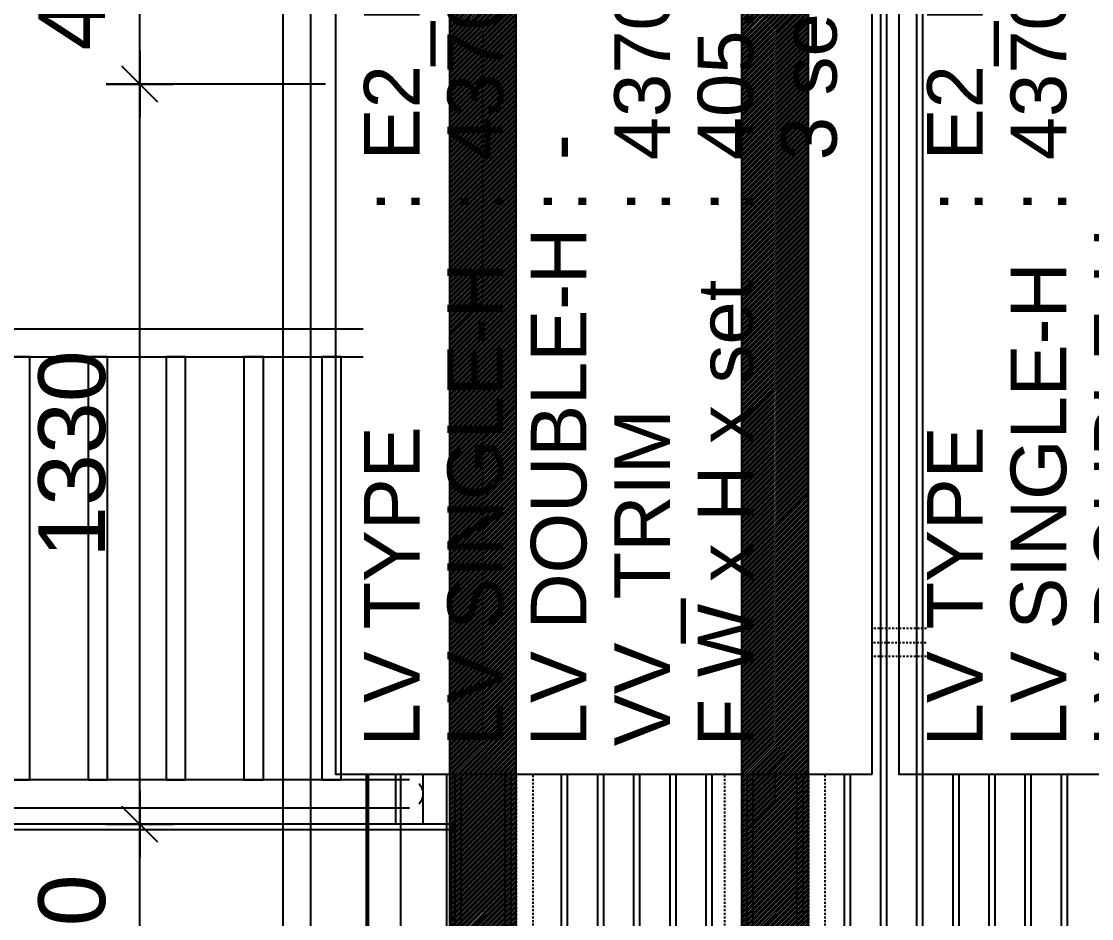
# Model space of a CAD drawing. Header units: millimetres. Extents: x 663313 to 1226001, y 1431724 to 1620898.
# Drawn here: x 852676 to 854600, y 1514246 to 1515857 of the extents above; entities that cross this region are included whole.
import ezdxf

# ---------------------------------------------------------------- set-up
doc = ezdxf.new("R2010")
doc.units = ezdxf.units.MM
doc.set_wipeout_variables(frame=1)
for name, pattern in [('Grid Line', [22.225, 12.7, -3.175, 3.175, -3.175]), ('HIDDEN', [0.375, 0.25, -0.125]), ('TA_HL_001.00000', [6.5, 3.55, -2.95]), ('XKITLINE00', [0]), ('XKITLINE02', [4, 2, -2])]:
    doc.linetypes.add(name, pattern=pattern)
for name, color, linetype, plot in [('000 - 0_HIDE_OBJ_FRAMING_DEF_SUB', 7, 'Continuous', False), ('000_AREA_ASPG_AREA_HATCH_', 7, 'Continuous', False), ('000_AREA_ASPG_AREA_MAIN_COLOR_1', 7, 'Continuous', False)]:
    doc.layers.add(name, color=color, linetype=linetype, plot=plot)
for name, color, linetype in [('000 - CONCRETE_EX_BUILDING_MAIN_COLOR_1', 7, 'Continuous'), ('000 - ESTIMATE_ASPG_MAIN_COLOR_6', 7, 'Continuous'), ('000 - ESTIMATE_ASPG_TEXT_COLOR_1', 7, 'Continuous'), ('000 - ESTIMATE_ASPG_WIPEOUT_', 7, 'Continuous'), ('010 - ASPG_EXTR_MAIN_COLOR_2', 7, 'Continuous'), ('010 - ASPG_EXTR_WIPEOUT_', 7, 'Continuous'), ('010 - ASPG_FRAMING_MAIN_COLOR_1', 7, 'Continuous'), ('010 - ASPG_FRAMING_SUB_COLOR_2', 7, 'Continuous')]:
    doc.layers.add(name, color=color, linetype=linetype)
for name, color, linetype, lineweight in [('A-FLOR-E', 7, 'Continuous', 9), ('A-GENM', 7, 'Continuous', 9), ('Bolt', 7, 'Continuous', 0), ('Part', 7, 'Continuous', 0)]:
    doc.layers.add(name, color=color, linetype=linetype, lineweight=lineweight)
doc.styles.add('_Arial', font='arial.ttf')
doc.styles.add('Arial', font='arial.ttf')
doc.dimstyles.new('Dim - 40 - End', dxfattribs={"dimscale": 0.04, "dimtxt": 3, "dimasz": 1, "dimexe": 0, "dimexo": 2.5, "dimgap": 1.5, "dimtad": 1, "dimdec": 0, "dimlfac": 1000, "dimzin": 1, "dimdsep": 46, "dimtxsty": 'Arial', "dimblk": 'END', "dimcen": 0.09, "dimclrd": 7, "dimclre": 7, "dimclrt": 7, "dimadec": 0, "dimazin": 0, "dimtfac": 1, "dimtdec": 0, "dimtix": 1, "dimtofl": 0, "dimtmove": 2, "dimatfit": 3, "dimfxl": 1, "dimtfill": 1, "dimtfillclr": 256, "dimtolj": 1, "dimtzin": 0, "dimarcsym": 0})

# ---------------------------------------------------------------- blocks, each defined once
blk = doc.blocks.new('GM_Louver Grill Vertical Z1 - Z Profile-V256-ENT 4 ELE-2 sheet')
at = {"layer": '000 - 0_HIDE_OBJ_FRAMING_DEF_SUB', "color": 7}
blk.add_line((-142238.2, 105670), (-142238.2, 110050), dxfattribs=at)
blk = doc.blocks.new('5')
at = {"layer": '000 - 0_HIDE_OBJ_FRAMING_DEF_SUB', "color": 7}
for p, q in [((1849149.8, 110050), (1849149.8, 105670)), ((1849726.1, 105670), (1849726.1, 110050)), ((1849826.1, 105670), (1849826.1, 110050))]:
    blk.add_line(p, q, dxfattribs=at)
for points in [[(1849776.1, 110050), (1849099.8, 110050), (1849099.8, 105670), (1849776.1, 105670)], [(1849776.1, 110050), (1851276.1, 110050), (1851276.1, 105670), (1849776.1, 105670)]]:
    blk.add_lwpolyline(points, close=True, dxfattribs=at)
at = {"layer": 'A-GENM', "color": 7}
for p in [(1991550.2, 0), (1991633, 0), (1991715.8, 0), (1991798.6, 0), (1991881.5, 0), (1992114.3, 0), (1992189.3, 0), (1992264.3, 0), (1992339.3, 0), (1992414.3, 0), (1992489.3, 0), (1992564.3, 0), (1992639.3, 0), (1992714.3, 0), (1992789.3, 0)]:
    blk.add_blockref('GM_Louver Grill Vertical Z1 - Z Profile-V256-ENT 4 ELE-2 sheet', p, dxfattribs=at)
blk = doc.blocks.new('*A15523451')
at = {"layer": 'Bolt'}
for points in [[(268.458, 157.265), (268.458, 157.225), (268.365, 157.225), (268.365, 157.265)], [(268.858, 157.265), (268.858, 157.225), (268.765, 157.225), (268.765, 157.265)], [(268.459, 157.225), (268.459, 157.185), (268.365, 157.185), (268.365, 157.225)], [(268.859, 157.225), (268.859, 157.185), (268.765, 157.185), (268.765, 157.225)]]:
    blk.add_hatch(color=7, dxfattribs=at).paths.add_polyline_path(points, flags=17)
at = {"layer": 'Bolt', "color": 7, "linetype": 'XKITLINE00', "lineweight": 0}
for p, q in [((268.412, 157.132), (268.412, 157.418)), ((268.812, 157.132), (268.812, 157.418)), ((268.365, 157.225), (268.365, 157.265)), ((268.458, 157.225), (268.458, 157.265)), ((268.765, 157.225), (268.765, 157.265)), ((268.858, 157.225), (268.858, 157.265)), ((268.365, 157.185), (268.365, 157.225)), ((268.459, 157.185), (268.459, 157.225)), ((268.765, 157.185), (268.765, 157.225)), ((268.859, 157.185), (268.859, 157.225))]:
    blk.add_line(p, q, dxfattribs=at)
blk = doc.blocks.new('*A15533452')
at = {"layer": 'Part', "color": 7, "linetype": 'XKITLINE00', "lineweight": 0}
for p, q in [((268.591434, 156.985138), (268.591434, 157.185138)), ((268.631434, 157.185138), (268.591434, 157.185138)), ((268.631434, 156.985138), (268.631434, 157.185138)), ((268.63202, 156.518471), (268.63202, 157.185138)), ((268.591873, 156.518471), (268.591434, 156.985138)), ((268.591434, 156.985138), (268.631434, 156.985138)), ((268.631434, 156.985138), (268.631873, 156.518471)), ((268.63202, 156.518471), (268.591873, 156.518471)), ((268.631873, 156.518471), (268.63202, 156.518471))]:
    blk.add_line(p, q, dxfattribs=at)
at = {"layer": 'Part', "color": 7, "linetype": 'XKITLINE02', "lineweight": 0}
for p, q in [((268.591434, 157.185138), (268.59202, 157.185138)), ((268.59202, 157.185138), (268.59202, 156.518471)), ((268.631434, 157.185138), (268.63202, 157.185138)), ((268.63202, 157.185138), (268.631434, 157.185138)), ((268.59202, 156.518471), (268.591873, 156.518471))]:
    blk.add_line(p, q, dxfattribs=at)
blk = doc.blocks.new('*A15543453')
at = {"layer": 'Part', "color": 7, "linetype": 'XKITLINE00', "lineweight": 0}
for p, q in [((268.278101, 157.185138), (268.278101, 157.225138)), ((268.944768, 157.185138), (268.278101, 157.185138)), ((268.944768, 157.185138), (268.944768, 157.225138)), ((268.945353, 157.185138), (268.944768, 157.185138)), ((268.945353, 157.185138), (268.944768, 157.185138)), ((268.945353, 157.225138), (268.945353, 157.185138))]:
    blk.add_line(p, q, dxfattribs=at)
at = {"layer": 'Part', "color": 7, "linetype": 'XKITLINE02', "lineweight": 0}
for p, q in [((268.945353, 157.225138), (268.278101, 157.225138)), ((268.278686, 157.185138), (268.278686, 157.225138)), ((268.944768, 157.225138), (268.945353, 157.225138))]:
    blk.add_line(p, q, dxfattribs=at)
blk = doc.blocks.new('*A15553454')
at = {"layer": 'Bolt'}
for points in [[(270.792, 157.265), (270.792, 157.225), (270.698, 157.225), (270.698, 157.265)], [(271.192, 157.265), (271.192, 157.225), (271.098, 157.225), (271.098, 157.265)], [(270.792, 157.225), (270.792, 157.185), (270.698, 157.185), (270.698, 157.225)], [(271.192, 157.225), (271.192, 157.185), (271.098, 157.185), (271.098, 157.225)]]:
    blk.add_hatch(color=7, dxfattribs=at).paths.add_polyline_path(points, flags=17)
at = {"layer": 'Bolt', "color": 7, "linetype": 'XKITLINE00', "lineweight": 0}
for p, q in [((270.745, 157.132), (270.745, 157.418)), ((271.145, 157.132), (271.145, 157.418)), ((270.698, 157.225), (270.698, 157.265)), ((270.792, 157.225), (270.792, 157.265)), ((271.098, 157.225), (271.098, 157.265)), ((271.192, 157.225), (271.192, 157.265)), ((270.698, 157.185), (270.698, 157.225)), ((270.792, 157.185), (270.792, 157.225)), ((271.098, 157.185), (271.098, 157.225)), ((271.192, 157.185), (271.192, 157.225))]:
    blk.add_line(p, q, dxfattribs=at)
blk = doc.blocks.new('*A15563455')
at = {"layer": 'Part', "color": 7, "linetype": 'XKITLINE00', "lineweight": 0}
for p, q in [((270.924767, 156.985138), (270.924767, 157.185138)), ((270.964767, 157.185138), (270.924767, 157.185138)), ((270.964767, 156.985138), (270.964767, 157.185138)), ((270.965352, 156.518471), (270.965352, 157.185138)), ((270.925206, 156.518471), (270.924767, 156.985138)), ((270.924767, 156.985138), (270.964767, 156.985138)), ((270.964767, 156.985138), (270.965206, 156.518471)), ((270.965352, 156.518471), (270.925206, 156.518471)), ((270.965206, 156.518471), (270.965352, 156.518471))]:
    blk.add_line(p, q, dxfattribs=at)
at = {"layer": 'Part', "color": 7, "linetype": 'XKITLINE02', "lineweight": 0}
for p, q in [((270.924767, 157.185138), (270.925352, 157.185138)), ((270.925352, 157.185138), (270.925352, 156.518471)), ((270.964767, 157.185138), (270.965352, 157.185138)), ((270.965352, 157.185138), (270.964767, 157.185138)), ((270.925352, 156.518471), (270.925206, 156.518471))]:
    blk.add_line(p, q, dxfattribs=at)
blk = doc.blocks.new('*A15573456')
at = {"layer": 'Part', "color": 7, "linetype": 'XKITLINE00', "lineweight": 0}
for p, q in [((270.611434, 157.185138), (270.611434, 157.225138)), ((271.2781, 157.185138), (270.611434, 157.185138)), ((271.2781, 157.185138), (271.2781, 157.225138)), ((271.278686, 157.185138), (271.2781, 157.185138)), ((271.278686, 157.185138), (271.2781, 157.185138)), ((271.278686, 157.225138), (271.278686, 157.185138))]:
    blk.add_line(p, q, dxfattribs=at)
at = {"layer": 'Part', "color": 7, "linetype": 'XKITLINE02', "lineweight": 0}
for p, q in [((271.278686, 157.225138), (270.611434, 157.225138)), ((270.612019, 157.185138), (270.612019, 157.225138)), ((271.2781, 157.225138), (271.278686, 157.225138))]:
    blk.add_line(p, q, dxfattribs=at)
blk = doc.blocks.new('*A15683467')
at = {"layer": 'Part', "color": 7, "linetype": 'XKITLINE00', "lineweight": 0}
for p, q in [((266.778108, 157.225138), (266.778108, 157.658471)), ((266.778108, 157.658471), (266.778147, 157.658471)), ((272.778668, 157.658471), (266.778108, 157.658471)), ((272.778059, 157.658471), (272.778059, 157.225138)), ((272.778629, 157.265138), (272.778629, 157.658471)), ((272.778629, 157.265138), (272.778059, 157.265138)), ((272.778098, 157.265138), (272.778629, 157.265138)), ((272.778668, 157.265138), (272.778668, 157.225138)), ((272.778668, 157.225138), (266.778108, 157.225138))]:
    blk.add_line(p, q, dxfattribs=at)
at = {"layer": 'Part', "color": 7, "linetype": 'XKITLINE02', "lineweight": 0}
for p, q in [((266.778147, 157.658471), (266.778147, 157.265138)), ((266.778678, 157.265138), (266.778678, 157.658471)), ((266.778678, 157.658471), (266.778717, 157.658471)), ((266.778717, 157.658471), (266.778717, 157.225138)), ((272.778098, 157.658471), (272.778059, 157.658471)), ((272.778098, 157.265138), (272.778098, 157.658471)), ((272.778668, 157.658471), (272.778629, 157.658471)), ((272.778668, 157.658471), (272.778668, 157.265138)), ((266.778147, 157.265138), (266.778678, 157.265138)), ((272.778059, 157.265138), (266.778147, 157.265138)), ((266.778717, 157.225138), (266.778108, 157.225138))]:
    blk.add_line(p, q, dxfattribs=at)
blk = doc.blocks.new('*A15713468')
at = {"layer": 'Bolt'}
for points in [[(268.126, 166.192), (268.126, 166.125), (268.032, 166.125), (268.032, 166.192)], [(269.192, 166.192), (269.192, 166.125), (269.099, 166.125), (269.099, 166.192)]]:
    blk.add_hatch(color=7, dxfattribs=at).paths.add_polyline_path(points, flags=17)
at = {"layer": 'Bolt', "color": 7, "linetype": 'XKITLINE00', "lineweight": 0}
for p, q in [((268.032, 166.192), (268.032, 166.125)), ((268.079, 166.192), (268.079, 166.125)), ((268.126, 166.192), (268.126, 166.125)), ((269.099, 166.192), (269.099, 166.125)), ((269.146, 166.192), (269.146, 166.125)), ((269.192, 166.192), (269.192, 166.125))]:
    blk.add_line(p, q, dxfattribs=at)
blk = doc.blocks.new('*A15723469')
at = {"layer": 'Bolt', "color": 7, "linetype": 'XKITLINE02', "lineweight": 0}
for p, q in [((268.685063, 165.891804), (268.39893, 165.891804)), ((268.592168, 165.845138), (268.558835, 165.845138)), ((268.592358, 165.938471), (268.559025, 165.938471)), ((268.632229, 165.845138), (268.592229, 165.845138)), ((268.632297, 165.938471), (268.592297, 165.938471))]:
    blk.add_line(p, q, dxfattribs=at)
blk = doc.blocks.new('*A15733470')
at = {"layer": 'Part', "color": 7, "linetype": 'XKITLINE00', "lineweight": 0}
for p, q in [((268.192117, 166.125138), (268.192117, 166.091804)), ((268.192117, 166.091804), (268.558784, 166.091804)), ((268.558784, 166.091804), (268.558784, 166.058471)), ((268.592117, 166.125138), (268.592117, 166.058471)), ((268.59241, 166.125138), (268.59241, 166.058471))]:
    blk.add_line(p, q, dxfattribs=at)
at = {"layer": 'Part', "color": 7, "linetype": 'XKITLINE02', "lineweight": 0}
for p, q in [((268.59241, 166.125138), (268.192117, 166.125138)), ((268.19241, 166.091804), (268.19241, 166.125138)), ((268.559076, 166.091804), (268.558784, 166.091804)), ((268.559076, 165.725138), (268.559076, 166.091804)), ((268.558784, 166.058471), (268.558784, 165.725138)), ((268.592117, 166.058471), (268.592117, 165.725138)), ((268.59241, 166.058471), (268.59241, 165.725138)), ((268.59241, 165.725138), (268.558784, 165.725138))]:
    blk.add_line(p, q, dxfattribs=at)
blk = doc.blocks.new('*A15743471')
at = {"layer": 'Part', "color": 7, "linetype": 'XKITLINE00', "lineweight": 0}
for p, q in [((267.878662, 166.191804), (267.745231, 166.325138)), ((269.478564, 166.325138), (267.745231, 166.325138)), ((269.345328, 166.191804), (269.478564, 166.325138)), ((269.345865, 166.191804), (269.479296, 166.325138)), ((269.478564, 166.325138), (269.478819, 166.325138)), ((269.345328, 166.191804), (267.878662, 166.191804)), ((269.345865, 166.191804), (269.345328, 166.191804))]:
    blk.add_line(p, q, dxfattribs=at)
at = {"layer": 'Part', "color": 7, "linetype": 'XKITLINE02', "lineweight": 0}
for p, q in [((267.745963, 166.325138), (267.879198, 166.191804)), ((269.479296, 166.325138), (269.478564, 166.325138)), ((269.478819, 166.325138), (269.479296, 166.325138)), ((267.879198, 166.191804), (267.878662, 166.191804))]:
    blk.add_line(p, q, dxfattribs=at)
blk = doc.blocks.new('*A15753472')
at = {"layer": 'Part', "color": 7, "linetype": 'XKITLINE00', "lineweight": 0}
for p, q in [((269.345328, 166.191804), (267.878662, 166.191804)), ((267.878662, 166.191804), (267.878662, 166.125138)), ((269.345328, 166.125138), (267.878662, 166.125138)), ((269.345865, 166.191804), (269.345328, 166.191804)), ((269.345328, 166.191804), (269.345865, 166.191804)), ((269.345328, 166.125138), (269.345328, 166.191804)), ((269.345328, 166.125138), (269.345865, 166.125138)), ((269.345865, 166.125138), (269.345328, 166.125138)), ((269.345865, 166.125138), (269.345865, 166.191804))]:
    blk.add_line(p, q, dxfattribs=at)
at = {"layer": 'Part', "color": 7, "linetype": 'XKITLINE02', "lineweight": 0}
blk.add_line((267.879198, 166.125138), (267.879198, 166.191804), dxfattribs=at)
blk = doc.blocks.new('*A15763473')
at = {"layer": 'Bolt'}
for points in [[(270.459, 166.192), (270.459, 166.125), (270.366, 166.125), (270.366, 166.192)], [(271.526, 166.192), (271.526, 166.125), (271.432, 166.125), (271.432, 166.192)]]:
    blk.add_hatch(color=7, dxfattribs=at).paths.add_polyline_path(points, flags=17)
at = {"layer": 'Bolt', "color": 7, "linetype": 'XKITLINE00', "lineweight": 0}
for p, q in [((270.366, 166.192), (270.366, 166.125)), ((270.412, 166.192), (270.412, 166.125)), ((270.459, 166.192), (270.459, 166.125)), ((271.432, 166.192), (271.432, 166.125)), ((271.479, 166.192), (271.479, 166.125)), ((271.526, 166.192), (271.526, 166.125))]:
    blk.add_line(p, q, dxfattribs=at)
blk = doc.blocks.new('*A15773474')
at = {"layer": 'Bolt', "color": 7, "linetype": 'XKITLINE02', "lineweight": 0}
for p, q in [((271.018396, 165.891804), (270.732263, 165.891804)), ((270.925501, 165.845138), (270.892168, 165.845138)), ((270.925691, 165.938471), (270.892358, 165.938471)), ((270.965562, 165.845138), (270.925562, 165.845138)), ((270.96563, 165.938471), (270.92563, 165.938471))]:
    blk.add_line(p, q, dxfattribs=at)
blk = doc.blocks.new('*A15783475')
at = {"layer": 'Part', "color": 7, "linetype": 'XKITLINE00', "lineweight": 0}
for p, q in [((270.52545, 166.125138), (270.52545, 166.091804)), ((270.52545, 166.091804), (270.892116, 166.091804)), ((270.892116, 166.091804), (270.892116, 166.058471)), ((270.92545, 166.125138), (270.92545, 166.058471)), ((270.925742, 166.125138), (270.925742, 166.058471))]:
    blk.add_line(p, q, dxfattribs=at)
at = {"layer": 'Part', "color": 7, "linetype": 'XKITLINE02', "lineweight": 0}
for p, q in [((270.925742, 166.125138), (270.52545, 166.125138)), ((270.525742, 166.091804), (270.525742, 166.125138)), ((270.892409, 166.091804), (270.892116, 166.091804)), ((270.892409, 165.725138), (270.892409, 166.091804)), ((270.892116, 166.058471), (270.892116, 165.725138)), ((270.92545, 166.058471), (270.92545, 165.725138)), ((270.925742, 166.058471), (270.925742, 165.725138)), ((270.925742, 165.725138), (270.892116, 165.725138))]:
    blk.add_line(p, q, dxfattribs=at)
blk = doc.blocks.new('*A15793476')
at = {"layer": 'Part', "color": 7, "linetype": 'XKITLINE00', "lineweight": 0}
for p, q in [((270.211995, 166.191804), (270.078564, 166.325138)), ((271.811897, 166.325138), (270.078564, 166.325138)), ((271.678661, 166.191804), (271.811897, 166.325138)), ((271.812628, 166.325138), (271.679197, 166.191804)), ((271.811897, 166.325138), (271.812152, 166.325138)), ((271.678661, 166.191804), (270.211995, 166.191804)), ((271.679197, 166.191804), (271.678661, 166.191804))]:
    blk.add_line(p, q, dxfattribs=at)
at = {"layer": 'Part', "color": 7, "linetype": 'XKITLINE02', "lineweight": 0}
for p, q in [((270.079295, 166.325138), (270.212531, 166.191804)), ((271.812628, 166.325138), (271.811897, 166.325138)), ((271.812152, 166.325138), (271.812628, 166.325138)), ((270.212531, 166.191804), (270.211995, 166.191804))]:
    blk.add_line(p, q, dxfattribs=at)
blk = doc.blocks.new('*A15803477')
at = {"layer": 'Part', "color": 7, "linetype": 'XKITLINE00', "lineweight": 0}
for p, q in [((271.678661, 166.191804), (270.211995, 166.191804)), ((270.211995, 166.191804), (270.211995, 166.125138)), ((271.678661, 166.125138), (270.211995, 166.125138)), ((271.679197, 166.191804), (271.678661, 166.191804)), ((271.678661, 166.191804), (271.679197, 166.191804)), ((271.678661, 166.125138), (271.678661, 166.191804)), ((271.678661, 166.125138), (271.679197, 166.125138)), ((271.679197, 166.125138), (271.678661, 166.125138)), ((271.679197, 166.125138), (271.679197, 166.191804))]:
    blk.add_line(p, q, dxfattribs=at)
at = {"layer": 'Part', "color": 7, "linetype": 'XKITLINE02', "lineweight": 0}
blk.add_line((270.212531, 166.125138), (270.212531, 166.191804), dxfattribs=at)
blk = doc.blocks.new('*A28393258')
at = {"layer": 'Part', "color": 7, "linetype": 'XKITLINE00', "lineweight": 0}
for p, q in [((285.979566, 90.984542), (285.979566, 103.584542)), ((285.979566, 103.584542), (286.979566, 103.584542)), ((286.979566, 103.584542), (286.979566, 90.984542)), ((285.979566, 90.274542), (285.979566, 86.484542)), ((286.979566, 90.274542), (286.979566, 86.484542)), ((285.979566, 86.484542), (286.979566, 86.484542))]:
    blk.add_line(p, q, dxfattribs=at)
at = {"layer": 'Part', "color": 7, "linetype": 'XKITLINE02', "lineweight": 0}
for p, q in [((286.449566, 103.584542), (286.449566, 86.484542)), ((286.509566, 103.584542), (286.509566, 86.484542)), ((285.979566, 90.984542), (285.979566, 90.274542)), ((286.979566, 90.984542), (286.979566, 90.274542))]:
    blk.add_line(p, q, dxfattribs=at)
blk = doc.blocks.new('END')
at = {"color": 7}
for p, q in [((0, 1.5), (0, -1.5)), ((-0.795, -0.795), (0.795, 0.795)), ((1.5, 0), (-1.5, 0))]:
    blk.add_line(p, q, dxfattribs=at)
blk = doc.blocks.new('*D5134')
at = {"layer": '000 - 0_HIDE_OBJ_FRAMING_DEF_SUB', "color": 7, "lineweight": -2, "transparency": 16777216}
for p, q in [((12.2929, 0.4605), (12.3272, 0.4605)), ((12.3272, 0.04), (12.3272, 0.4205)), ((12.2929, 0), (12.3272, 0))]:
    blk.add_line(p, q, dxfattribs=at)
at = {"layer": 'Defpoints', "color": 7, "transparency": 16777216}
for p in [(12.3272, 0.4605), (12.3929, 0.4605), (12.3929, 0)]:
    blk.add_point(p, dxfattribs=at)
at = {"layer": '000 - 0_HIDE_OBJ_FRAMING_DEF_SUB', "color": 7, "lineweight": -2, "transparency": 16777216, "xscale": 0.04, "yscale": 0.04, "zscale": 0.04}
for p, rotation in [((12.3272, 0.4605), 90), ((12.3272, 0), 270)]:
    blk.add_blockref('END', p, dxfattribs=dict(at, rotation=rotation))
at = {"layer": '000 - 0_HIDE_OBJ_FRAMING_DEF_SUB', "color": 7, "transparency": 16777216, "insert": (12.2059, 0.2302), "char_height": 0.12, "attachment_point": 5, "rotation": 90, "style": 'Arial', "bg_fill": 3, "box_fill_scale": 1.1, "bg_fill_color": 256, "bg_fill_true_color": 13158600, "bg_fill_transparency": 0}
blk.add_mtext('\\A1;460', dxfattribs=at)
blk = doc.blocks.new('*D5135')
at = {"layer": '000 - 0_HIDE_OBJ_FRAMING_DEF_SUB', "color": 7, "lineweight": -2, "transparency": 16777216}
for p, q in [((12.6615, 1.79), (12.3272, 1.79)), ((12.3272, 0.5005), (12.3272, 1.75)), ((12.3146, 0.4605), (12.3272, 0.4605))]:
    blk.add_line(p, q, dxfattribs=at)
at = {"layer": 'Defpoints', "color": 7, "transparency": 16777216}
for p in [(12.3272, 1.79), (12.7615, 1.79), (12.4146, 0.4605)]:
    blk.add_point(p, dxfattribs=at)
at = {"layer": '000 - 0_HIDE_OBJ_FRAMING_DEF_SUB', "color": 7, "lineweight": -2, "transparency": 16777216, "xscale": 0.04, "yscale": 0.04, "zscale": 0.04}
for p, rotation in [((12.3272, 1.79), 90), ((12.3272, 0.4605), 270)]:
    blk.add_blockref('END', p, dxfattribs=dict(at, rotation=rotation))
at = {"layer": '000 - 0_HIDE_OBJ_FRAMING_DEF_SUB', "color": 7, "transparency": 16777216, "insert": (12.2059, 1.1252), "char_height": 0.12, "attachment_point": 5, "rotation": 90, "style": 'Arial', "bg_fill": 3, "box_fill_scale": 1.1, "bg_fill_color": 256, "bg_fill_true_color": 13158600, "bg_fill_transparency": 0}
blk.add_mtext('\\A1;1330', dxfattribs=at)
blk = doc.blocks.new('*D5136')
at = {"layer": '000 - 0_HIDE_OBJ_FRAMING_DEF_SUB', "color": 7, "lineweight": -2, "transparency": 16777216}
for p, q in [((12.6665, 2.19), (12.3272, 2.19)), ((12.3272, 1.83), (12.3272, 2.15)), ((12.6615, 1.79), (12.3272, 1.79))]:
    blk.add_line(p, q, dxfattribs=at)
at = {"layer": 'Defpoints', "color": 7, "transparency": 16777216}
for p in [(12.3272, 2.19), (12.7665, 2.19), (12.7615, 1.79)]:
    blk.add_point(p, dxfattribs=at)
at = {"layer": '000 - 0_HIDE_OBJ_FRAMING_DEF_SUB', "color": 7, "lineweight": -2, "transparency": 16777216, "xscale": 0.04, "yscale": 0.04, "zscale": 0.04}
for p, rotation in [((12.3272, 2.19), 90), ((12.3272, 1.79), 270)]:
    blk.add_blockref('END', p, dxfattribs=dict(at, rotation=rotation))
at = {"layer": '000 - 0_HIDE_OBJ_FRAMING_DEF_SUB', "color": 7, "transparency": 16777216, "insert": (12.2059, 1.99), "char_height": 0.12, "attachment_point": 5, "rotation": 90, "style": 'Arial', "bg_fill": 3, "box_fill_scale": 1.1, "bg_fill_color": 256, "bg_fill_true_color": 13158600, "bg_fill_transparency": 0}
blk.add_mtext('\\A1;400', dxfattribs=at)
blk = doc.blocks.new('*D5151')
at = {"layer": '000 - 0_HIDE_OBJ_FRAMING_DEF_SUB', "color": 7, "lineweight": -2, "transparency": 16777216}
for p, q in [((12.8443, 0.6758), (12.8043, 0.6758)), ((12.8843, 0.59), (12.8843, 0.6758)), ((12.9096, 0.59), (12.9096, 0.6758)), ((12.9496, 0.6758), (12.9896, 0.6758))]:
    blk.add_line(p, q, dxfattribs=at)
at = {"layer": 'Defpoints', "color": 7, "transparency": 16777216}
for p in [(12.8843, 0.6758), (12.8843, 0.49), (12.9096, 0.49)]:
    blk.add_point(p, dxfattribs=at)
at = {"layer": '000 - 0_HIDE_OBJ_FRAMING_DEF_SUB', "color": 7, "lineweight": -2, "transparency": 16777216, "xscale": 0.04, "yscale": 0.04, "zscale": 0.04}
blk.add_blockref('END', (12.8843, 0.6758), dxfattribs=at)
at = {"layer": '000 - 0_HIDE_OBJ_FRAMING_DEF_SUB', "color": 7, "lineweight": -2, "transparency": 16777216, "xscale": 0.04, "yscale": 0.04, "zscale": 0.04, "rotation": 180}
blk.add_blockref('END', (12.9096, 0.6758), dxfattribs=at)
at = {"layer": '000 - 0_HIDE_OBJ_FRAMING_DEF_SUB', "color": 7, "transparency": 16777216, "insert": (12.8969, 0.797), "char_height": 0.12, "attachment_point": 5, "style": 'Arial', "bg_fill": 3, "box_fill_scale": 1.1, "bg_fill_color": 256, "bg_fill_true_color": 13158600, "bg_fill_transparency": 0}
blk.add_mtext('\\A1;25', dxfattribs=at)
blk = doc.blocks.new('*D5152')
at = {"layer": '000 - 0_HIDE_OBJ_FRAMING_DEF_SUB', "color": 7, "lineweight": -2, "transparency": 16777216}
for p, q in [((12.9095, 0.59), (12.9095, 0.6758)), ((12.9495, 0.6758), (13.7695, 0.6758)), ((13.8095, 0.59), (13.8095, 0.6758))]:
    blk.add_line(p, q, dxfattribs=at)
at = {"layer": 'Defpoints', "color": 7, "transparency": 16777216}
for p in [(13.8095, 0.6758), (12.9095, 0.49), (13.8095, 0.49)]:
    blk.add_point(p, dxfattribs=at)
at = {"layer": '000 - 0_HIDE_OBJ_FRAMING_DEF_SUB', "color": 7, "lineweight": -2, "transparency": 16777216, "xscale": 0.04, "yscale": 0.04, "zscale": 0.04, "rotation": 180}
blk.add_blockref('END', (12.9095, 0.6758), dxfattribs=at)
at = {"layer": '000 - 0_HIDE_OBJ_FRAMING_DEF_SUB', "color": 7, "lineweight": -2, "transparency": 16777216, "xscale": 0.04, "yscale": 0.04, "zscale": 0.04}
blk.add_blockref('END', (13.8095, 0.6758), dxfattribs=at)
at = {"layer": '000 - 0_HIDE_OBJ_FRAMING_DEF_SUB', "color": 7, "transparency": 16777216, "insert": (13.3595, 0.797), "char_height": 0.12, "attachment_point": 5, "style": 'Arial', "bg_fill": 3, "box_fill_scale": 1.1, "bg_fill_color": 256, "bg_fill_true_color": 13158600, "bg_fill_transparency": 0}
blk.add_mtext('\\A1;900', dxfattribs=at)
blk = doc.blocks.new('*D5153')
at = {"layer": '000 - 0_HIDE_OBJ_FRAMING_DEF_SUB', "color": 7, "lineweight": -2, "transparency": 16777216}
for p, q in [((13.7695, 0.6758), (13.7295, 0.6758)), ((13.8095, 0.59), (13.8095, 0.6758)), ((13.8343, 0.59), (13.8343, 0.6758)), ((13.8743, 0.6758), (13.9143, 0.6758))]:
    blk.add_line(p, q, dxfattribs=at)
at = {"layer": 'Defpoints', "color": 7, "transparency": 16777216}
for p in [(13.8343, 0.6758), (13.8095, 0.49), (13.8343, 0.49)]:
    blk.add_point(p, dxfattribs=at)
at = {"layer": '000 - 0_HIDE_OBJ_FRAMING_DEF_SUB', "color": 7, "lineweight": -2, "transparency": 16777216, "xscale": 0.04, "yscale": 0.04, "zscale": 0.04}
blk.add_blockref('END', (13.8095, 0.6758), dxfattribs=at)
at = {"layer": '000 - 0_HIDE_OBJ_FRAMING_DEF_SUB', "color": 7, "lineweight": -2, "transparency": 16777216, "xscale": 0.04, "yscale": 0.04, "zscale": 0.04, "rotation": 180}
blk.add_blockref('END', (13.8343, 0.6758), dxfattribs=at)
at = {"layer": '000 - 0_HIDE_OBJ_FRAMING_DEF_SUB', "color": 7, "transparency": 16777216, "insert": (13.8219, 0.797), "char_height": 0.12, "attachment_point": 5, "style": 'Arial', "bg_fill": 3, "box_fill_scale": 1.1, "bg_fill_color": 256, "bg_fill_true_color": 13158600, "bg_fill_transparency": 0}
blk.add_mtext('\\A1;25', dxfattribs=at)
blk = doc.blocks.new('Railing - 35mm-V73-ENT 4 ELE-2 sheet')
at = {"layer": '000 - CONCRETE_EX_BUILDING_MAIN_COLOR_1', "color": 7}
for p, q in [((-147649.2, 107649.8), (-147649.2, 106889.8)), ((-147631.7, 107649.8), (-147649.2, 107649.8)), ((-147614.2, 107649.8), (-147631.7, 107649.8)), ((-147614.2, 106889.8), (-147614.2, 107649.8)), ((-147649.2, 106889.8), (-147631.7, 106889.8)), ((-147631.7, 106889.8), (-147614.2, 106889.8))]:
    blk.add_line(p, q, dxfattribs=at)
blk = doc.blocks.new('Railing - Post_50mm-17098318-ENT 4 ELE-2 sheet')
at = {"layer": '000 - CONCRETE_EX_BUILDING_MAIN_COLOR_1', "color": 7}
for p, q in [((-145836.7, 107674.8), (-145836.7, 106810)), ((-145786.7, 106810), (-145786.7, 107674.8))]:
    blk.add_line(p, q, dxfattribs=at)
blk = doc.blocks.new('Railing - Railing-17960745-ENT 4 ELE-2 sheet')
at = {"layer": '000 - CONCRETE_EX_BUILDING_MAIN_COLOR_1', "color": 7}
for p, q in [((-145811.7, 106889.8), (-147776.3, 106889.8)), ((-147776.3, 106839.8), (-145811.7, 106839.8))]:
    blk.add_line(p, q, dxfattribs=at)
for points, knots in [([(-145786.7, 106864.8), (-145786.7, 106867), (-145787.1, 106870.3), (-145788.5, 106874.4), (-145790, 106877.3), (-145791.5, 106879.6), (-145792.9, 106881.3), (-145793.6, 106882.1), (-145794, 106882.5)], [-1, -1, -1, -1, -0.9166667, -0.875, -0.8333333, -0.7916667, -0.7708333, -0.75, -0.75, -0.75, -0.75]), ([(-145794, 106847.1), (-145793.6, 106847.5), (-145792.9, 106848.3), (-145791.5, 106850), (-145790, 106852.3), (-145788.5, 106855.2), (-145787.1, 106859.4), (-145786.7, 106862.6), (-145786.7, 106864.8)], [-0.25, -0.25, -0.25, -0.25, -0.2291667, -0.2083333, -0.1666667, -0.125, -0.0833333, 0, 0, 0, 0])]:
    blk.add_open_spline(points, degree=3, knots=knots, dxfattribs=at)
at = {"color": 7}
for name, p in [('Railing - Post_50mm-17098318-ENT 4 ELE-2 sheet', (0, 0)), ('Railing - 35mm-V73-ENT 4 ELE-2 sheet', (1120, 0)), ('Railing - 35mm-V73-ENT 4 ELE-2 sheet', (1260, 0)), ('Railing - 35mm-V73-ENT 4 ELE-2 sheet', (1400, 0)), ('Railing - 35mm-V73-ENT 4 ELE-2 sheet', (1540, 0)), ('Railing - 35mm-V73-ENT 4 ELE-2 sheet', (1680, 0))]:
    blk.add_blockref(name, p, dxfattribs=at)
blk = doc.blocks.new('Top Rail Type - Top Rail_Internal_-17960822-ENT 4 ELE-2 sheet')
at = {"layer": '000 - CONCRETE_EX_BUILDING_MAIN_COLOR_1', "color": 7}
for p, q in [((-145811.7, 107699.8), (-147776.3, 107699.8)), ((-147776.3, 107649.8), (-145811.7, 107649.8))]:
    blk.add_line(p, q, dxfattribs=at)
for points, knots in [([(-145786.7, 107674.8), (-145786.7, 107677), (-145787.1, 107680.3), (-145788.5, 107684.4), (-145790, 107687.3), (-145791.5, 107689.6), (-145792.9, 107691.3), (-145794.4, 107692.9), (-145796, 107694.3), (-145797.8, 107695.6), (-145799.2, 107696.5), (-145800.6, 107697.2), (-145802.1, 107697.9), (-145803.6, 107698.5), (-145805.2, 107699), (-145806.8, 107699.3), (-145808.4, 107699.6), (-145810, 107699.8), (-145811.1, 107699.8), (-145811.7, 107699.8)], [-1, -1, -1, -1, -0.9166667, -0.875, -0.8333333, -0.7916667, -0.7708333, -0.75, -0.7083333, -0.6875, -0.6666667, -0.6458333, -0.625, -0.6041667, -0.5833333, -0.5625, -0.5416667, -0.5208333, -0.5, -0.5, -0.5, -0.5]), ([(-145794, 107657.1), (-145793.6, 107657.5), (-145792.9, 107658.3), (-145791.5, 107660), (-145790, 107662.3), (-145788.5, 107665.2), (-145787.1, 107669.4), (-145786.7, 107672.6), (-145786.7, 107674.8)], [-0.25, -0.25, -0.25, -0.25, -0.2291667, -0.2083333, -0.1666667, -0.125, -0.0833333, 0, 0, 0, 0])]:
    blk.add_open_spline(points, degree=3, knots=knots, dxfattribs=at)
blk = doc.blocks.new('A$Cc320a9d8')
at = {"layer": '000 - CONCRETE_EX_BUILDING_MAIN_COLOR_1', "color": 7}
for p, q in [((-39209.4537, 5600), (-41959.7823, 5600)), ((-39781.9936, 5610), (-41869.6328, 5610)), ((-39781.9936, 250), (-39781.9936, 5610))]:
    blk.add_line(p, q, dxfattribs=at)
for name in ['Top Rail Type - Top Rail_Internal_-17960822-ENT 4 ELE-2 sheet', 'Railing - Railing-17960745-ENT 4 ELE-2 sheet']:
    blk.add_blockref(name, (105954.677, -101200), dxfattribs=at)
blk = doc.blocks.new('*U4752')
at = {"color": 7}
blk.add_wipeout([(50, 0), (475, 0), (475, 4370), (50, 4370)], dxfattribs=at).dxf.layer = '010 - ASPG_EXTR_WIPEOUT_'
at = {"layer": '010 - ASPG_EXTR_MAIN_COLOR_2', "color": 7}
for points in [[(113.3, 0), (123.5, 0), (123.5, 4370), (113.3, 4370)], [(178.3, 0), (188.5, 0), (188.5, 4370), (178.3, 4370)], [(243.3, 0), (253.5, 0), (253.5, 4370), (243.3, 4370)], [(308.3, 0), (318.5, 0), (318.5, 4370), (308.3, 4370)], [(373.3, 0), (383.5, 0), (383.5, 4370), (373.3, 4370)]]:
    blk.add_lwpolyline(points, close=True, dxfattribs=at)
at = {"layer": '010 - ASPG_FRAMING_SUB_COLOR_2', "color": 7}
blk.add_lwpolyline([(50, 0), (475, 0), (475, 4370), (50, 4370)], close=True, dxfattribs=at)
at = {"color": 7}
for points in [[(-50, 0), (50, 0), (50, 4370), (-50, 4370)], [(475, 0), (575, 0), (575, 4370), (475, 4370)]]:
    blk.add_wipeout(points, dxfattribs=at).dxf.layer = '010 - ASPG_EXTR_WIPEOUT_'
at = {"layer": '010 - ASPG_EXTR_MAIN_COLOR_2', "color": 7}
blk.add_lwpolyline([(48.3, 0), (58.5, 0), (58.5, 4370), (48.3, 4370)], close=True, dxfattribs=at)
at = {"layer": '010 - ASPG_FRAMING_MAIN_COLOR_1', "color": 7}
for points in [[(-50, 0), (-40, 0), (-40, 4370), (-50, 4370)], [(40, 0), (50, 0), (50, 4370), (40, 4370)], [(475, 0), (485, 0), (485, 4370), (475, 4370)], [(565, 0), (575, 0), (575, 4370), (565, 4370)]]:
    blk.add_lwpolyline(points, close=True, dxfattribs=at)
at = {"layer": '010 - ASPG_FRAMING_SUB_COLOR_2', "color": 7}
for points in [[(-50, 0), (50, 0), (50, 4370), (-50, 4370)], [(475, 0), (575, 0), (575, 4370), (475, 4370)]]:
    blk.add_lwpolyline(points, close=True, dxfattribs=at)
blk = doc.blocks.new('*U4753')
at = {"color": 7}
blk.add_wipeout([(50, 0), (1450, 0), (1450, 4370), (50, 4370)], dxfattribs=at).dxf.layer = '010 - ASPG_EXTR_WIPEOUT_'
at = {"layer": '010 - ASPG_EXTR_MAIN_COLOR_2', "color": 7}
for points in [[(974.8, 0), (985, 0), (985, 4370), (974.8, 4370)], [(1039.8, 0), (1050, 0), (1050, 4370), (1039.8, 4370)], [(1104.8, 0), (1115, 0), (1115, 4370), (1104.8, 4370)], [(1169.8, 0), (1180, 0), (1180, 4370), (1169.8, 4370)], [(1234.8, 0), (1245, 0), (1245, 4370), (1234.8, 4370)], [(1299.8, 0), (1310, 0), (1310, 4370), (1299.8, 4370)], [(1364.8, 0), (1375, 0), (1375, 4370), (1364.8, 4370)]]:
    blk.add_lwpolyline(points, close=True, dxfattribs=at)
at = {"layer": '010 - ASPG_FRAMING_SUB_COLOR_2', "color": 7}
blk.add_lwpolyline([(50, 0), (1450, 0), (1450, 4370), (50, 4370)], close=True, dxfattribs=at)
at = {"color": 7}
blk.add_wipeout([(1450, 0), (1550, 0), (1550, 4370), (1450, 4370)], dxfattribs=at).dxf.layer = '010 - ASPG_EXTR_WIPEOUT_'
at = {"layer": '010 - ASPG_FRAMING_MAIN_COLOR_1', "color": 7}
for points in [[(1450, 0), (1460, 0), (1460, 4370), (1450, 4370)], [(1540, 0), (1550, 0), (1550, 4370), (1540, 4370)]]:
    blk.add_lwpolyline(points, close=True, dxfattribs=at)
at = {"layer": '010 - ASPG_FRAMING_SUB_COLOR_2', "color": 7}
blk.add_lwpolyline([(1450, 0), (1550, 0), (1550, 4370), (1450, 4370)], close=True, dxfattribs=at)
blk = doc.blocks.new('*U4797')
at = {"layer": '010 - ASPG_FRAMING_MAIN_COLOR_1', "color": 7, "linetype": 'ByBlock'}
for points in [[(0, 0), (0, 405), (25, 375), (25, 30), (0, 0)], [(1456.7, 405), (0, 405), (25, 375), (1431.7, 375)], [(1456.7, 0), (1456.7, 405), (1431.7, 375), (1431.7, 30), (1456.7, 0)], [(25, 30), (1431.7, 30), (1456.7, 0), (0, 0), (25, 30)]]:
    blk.add_lwpolyline(points, close=True, dxfattribs=at)
blk = doc.blocks.new('*U4792')
at = {"layer": '010 - ASPG_FRAMING_MAIN_COLOR_1', "color": 7, "linetype": 'ByBlock'}
for points in [[(0, 0), (0, 1380), (25, 1350), (25, 30), (0, 0)], [(1456.7, 1380), (0, 1380), (25, 1350), (1431.7, 1350)], [(1456.7, 0), (1456.7, 1380), (1431.7, 1350), (1431.7, 30), (1456.7, 0)], [(25, 30), (1431.7, 30), (1456.7, 0), (0, 0), (25, 30)]]:
    blk.add_lwpolyline(points, close=True, dxfattribs=at)
blk = doc.blocks.new('A$Cd3cf6656')
at = {"color": 7}
blk.add_wipeout([(-964.7, -457.4), (1855.6, -457.4), (1855.6, 457.4), (-964.7, 457.4)], dxfattribs=at).dxf.layer = '000 - ESTIMATE_ASPG_WIPEOUT_'
at = {"layer": '000 - ESTIMATE_ASPG_MAIN_COLOR_6', "color": 7}
blk.add_lwpolyline([(-964.7, -457.4), (1855.6, -457.4), (1855.6, 507.4), (-964.7, 507.4)], close=True, dxfattribs=at)
at = {"layer": '000 - ESTIMATE_ASPG_TEXT_COLOR_1', "color": 7, "style": '_Arial'}
for s, p in [('LV TYPE', (-914.7, 356.5)), (':', (45, 356.5)), ('LV SINGLE-H', (-914.7, 206.5)), (':', (45, 206.5)), ('LV DOUBLE-H', (-914.7, 56.5)), (':', (45, 56.5)), ('VV_TRIM', (-914.7, -93.5)), (':', (45, -93.5)), ('F W x H x set', (-914.7, -243.5)), (':', (45, -243.5))]:
    blk.add_text(s, height=100, dxfattribs=at).set_placement(p)
for tag, p in [('LV_TYPE_VAL', (138.1, 356.5)), ('LV_SIN-H_VAL', (138.1, 206.5)), ('LV_DOU-H_VAL', (138.1, 56.5)), ('V-TRIM_VAL', (138.1, -93.5)), ('FRAME_VAL', (138.1, -243.5)), ('FRAME_SET', (138.1, -393.5))]:
    blk.add_attdef(tag, p, '', height=100, dxfattribs=at)
blk = doc.blocks.new('*U5419')
at = {"layer": '000_AREA_ASPG_AREA_HATCH_', "transparency": 33554539}
h = blk.add_hatch(dxfattribs=at)
h.set_pattern_fill('ANSI31')
h.set_pattern_definition([(45, (-24.4354, 4344.1105), (-2.245064, 2.245064), [])])
h.paths.add_polyline_path([(-60, 0), (60, 0), (60, 4370), (-60, 4370)])
at = {"layer": '000_AREA_ASPG_AREA_MAIN_COLOR_1', "color": 7}
blk.add_lwpolyline([(-60, 0), (60, 0), (60, 4370), (-60, 4370)], close=True, dxfattribs=at)
blk = doc.blocks.new('A$Cc1931124')
at = {"layer": '000 - 0_HIDE_OBJ_FRAMING_DEF_SUB', "color": 7, "linetype": 'Grid Line'}
for p, q in [((12.7343, 9.6361), (12.7343, -1.8694)), ((14.0343, 9.6361), (14.0343, -1.8694))]:
    blk.add_line(p, q, dxfattribs=at)
at = {"layer": '000 - 0_HIDE_OBJ_FRAMING_DEF_SUB', "color": 7, "linetype": 'HIDDEN', "ltscale": 10}
blk.add_line((12.9095, 0.4605), (12.2632, 0.4605), dxfattribs=at)
at = {"layer": 'A-FLOR-E', "color": 7, "linetype": 'HIDDEN', "ltscale": 20}
for points in [[(12.8843, 0), (12.8843, 3.5), (12.5843, 3.5), (12.5843, 0)], [(14.2343, 0), (14.2343, 3.5), (13.8343, 3.5), (13.8343, 0)], [(13.8343, 1.79), (12.8843, 1.79)]]:
    blk.add_lwpolyline(points, dxfattribs=at)
at = {"color": 7, "lineweight": 0}
for name, p, xscale, yscale, zscale in [('*A15743471', (-27.1072, -23.1588), 0.15, 0.15, 0.15), ('*A15793476', (-27.1072, -23.1588), 0.15, 0.15, 0.15), ('*A15753472', (-27.1072, -23.1588), 0.15, 0.15, 0.15), ('*A15713468', (-27.1072, -23.1588), 0.15, 0.15, 0.15), ('*A15803477', (-27.1072, -23.1588), 0.15, 0.15, 0.15), ('*A15763473', (-27.1072, -23.1588), 0.15, 0.15, 0.15), ('*A15733470', (-27.1072, -23.1588), 0.15, 0.15, 0.15), ('*A15783475', (-27.1072, -23.1588), 0.15, 0.15, 0.15), ('*A28393258', (-15.4634, -8.6085), 0.1, 0.1, 0.1), ('*A15723469', (-27.1072, -23.1588), 0.15, 0.15, 0.15), ('*A28393258', (-15.1134, -8.6085), 0.1, 0.1, 0.1), ('*A15773474', (-27.1072, -23.1588), 0.15, 0.15, 0.15), ('*A15683467', (-27.1072, -23.1588), 0.15, 0.15, 0.15), ('*A15523451', (-27.1072, -23.1588), 0.15, 0.15, 0.15), ('*A15553454', (-27.1072, -23.1588), 0.15, 0.15, 0.15), ('*A15543453', (-27.1072, -23.1588), 0.15, 0.15, 0.15), ('*A15573456', (-27.1072, -23.1588), 0.15, 0.15, 0.15), ('*A15533452', (-27.1072, -23.1588), 0.15, 0.15, 0.15), ('*A15563455', (-27.1072, -23.1588), 0.15, 0.15, 0.15)]:
    blk.add_blockref(name, p, dxfattribs=dict(at, xscale=xscale, yscale=yscale, zscale=zscale))
at = {"layer": '000 - 0_HIDE_OBJ_FRAMING_DEF_SUB', "color": 7}
for name, p, xscale, yscale, zscale in [('5', (-1836.5155, -106.35), 0.001, 0.001, 0.001), ('GM_Louver Grill Vertical Z1 - Z Profile-V256-ENT 4 ELE-2 sheet', (154.9768, -106.35), 0.001000000000000001, 0.001000000000000001, 0.001000000000000001)]:
    blk.add_blockref(name, p, dxfattribs=dict(at, xscale=xscale, yscale=yscale, zscale=zscale))
dim = blk.add_linear_dim(base=(12.8843, 0.6758), p1=(12.9096, 0.49), p2=(12.8843, 0.49), dimstyle='Dim - 40 - End', override={"dimclrd": 7, "dimclre": 7, "dimclrt": 7}, dxfattribs=at)
dim.commit()
dim.dimension.update_dxf_attribs({"geometry": '*D5151', "text_midpoint": (12.8969, 0.797)})
dim = blk.add_linear_dim(base=(12.32720665, 0.46049998), p1=(12.39290347, 0), p2=(12.39290347, 0.46049998), angle=90, dimstyle='Dim - 40 - End', override={"dimclrd": 7, "dimclre": 7, "dimclrt": 7}, dxfattribs=at)
dim.commit()
dim.dimension.update_dxf_attribs({"geometry": '*D5134', "text_midpoint": (12.2059379, 0.23024999)})
dim = blk.add_linear_dim(base=(12.32720665, 1.79), p1=(12.41455942, 0.46049998), p2=(12.76150251, 1.79), angle=90, dimstyle='Dim - 40 - End', override={"dimclrd": 7, "dimclre": 7, "dimclrt": 7}, dxfattribs=at)
dim.commit()
dim.dimension.update_dxf_attribs({"geometry": '*D5135', "text_midpoint": (12.20589697, 1.12524999)})
dim = blk.add_linear_dim(base=(13.8095, 0.6758), p1=(12.9095, 0.49), p2=(13.8095, 0.49), dimstyle='Dim - 40 - End', override={"dimclrd": 7, "dimclre": 7, "dimclrt": 7}, dxfattribs=at)
dim.commit()
dim.dimension.update_dxf_attribs({"geometry": '*D5152', "text_midpoint": (13.3595, 0.797)})
dim = blk.add_linear_dim(base=(12.3272, 2.19), p1=(12.7615, 1.79), p2=(12.7665, 2.19), angle=90, dimstyle='Dim - 40 - End', override={"dimclrd": 7, "dimclre": 7, "dimclrt": 7}, dxfattribs=at)
dim.commit()
dim.dimension.update_dxf_attribs({"geometry": '*D5136', "text_midpoint": (12.2059, 1.99)})
dim = blk.add_linear_dim(base=(13.8343, 0.6758), p1=(13.8095, 0.49), p2=(13.8343, 0.49), dimstyle='Dim - 40 - End', override={"dimclrd": 7, "dimclre": 7, "dimclrt": 7}, dxfattribs=at)
dim.commit()
dim.dimension.update_dxf_attribs({"geometry": '*D5153', "text_midpoint": (13.8219, 0.797)})

msp = doc.modelspace()

# ---------------------------------------------------------------- block references
at = {"color": 7, "xscale": 1000, "yscale": 1000, "zscale": 1000}
msp.add_blockref('A$Cc1931124', (840561.726, 1513955.0011), dxfattribs=at)

# ---------------------------------------------------------------- next in the draw order: block references
at = {"color": 7}
msp.add_blockref('A$Cc320a9d8', (893230.7929, 1508805.0011), dxfattribs=at)

# ---------------------------------------------------------------- next in the draw order: block references
at = {"color": 7, "xscale": -1}
msp.add_blockref('*U4752', (854031.0065, 1513285.0011), dxfattribs=at)

# ---------------------------------------------------------------- next in the draw order: block references
msp.add_blockref('*U4753', (855531.0065, 1513285.0011), dxfattribs=at)
at = {"color": 7, "linetype": 'TA_HL_001.00000', "yscale": -1, "rotation": 90}
for p in [(853566.0065, 1514741.6678), (853566.0065, 1513285.0011)]:
    msp.add_blockref('*U4797', p, dxfattribs=at)

# ---------------------------------------------------------------- next in the draw order: block references
for p in [(854091.0065, 1514741.6678), (854091.0065, 1513285.0011)]:
    msp.add_blockref('*U4792', p, dxfattribs=at)

# ---------------------------------------------------------------- next in the draw order: block references
at = {"color": 7, "rotation": 90}
msp.add_blockref('A$Cd3cf6656', (853748.5065, 1515470.0011), dxfattribs=at).add_auto_attribs({'LV_TYPE_VAL': 'E2_PL_09_SINGLE BLANK (edge-panel)', 'LV_SIN-H_VAL': '4370 mm. ', 'LV_DOU-H_VAL': '-', 'V-TRIM_VAL': '4370 mm.', 'FRAME_VAL': '405.00mm. x 1456.67mm.', 'FRAME_SET': '3 set'})
at = {"color": 7}
ref = msp.add_blockref('A$Cd3cf6656', (854761.0065, 1515470.0011), dxfattribs=dict(at, rotation=90))
ref.add_attrib('LV_TYPE_VAL', 'E2_PL_10_SINGLE BLANK', (854404.5093, 1515608.0556), dxfattribs={"layer": '000 - ESTIMATE_ASPG_TEXT_COLOR_1', "color": 7, "height": 100, "rotation": 90, "style": '_Arial'})
ref.add_attrib('LV_SIN-H_VAL', '4370 mm. ', (854554.5093, 1515608.0556), dxfattribs={"layer": '000 - ESTIMATE_ASPG_TEXT_COLOR_1', "color": 7, "height": 100, "rotation": 90, "style": '_Arial'})

# ---------------------------------------------------------------- next in the draw order: block references
for p in [(853506.0065, 1513285.0011), (854031.0065, 1513285.0011)]:
    msp.add_blockref('*U5419', p, dxfattribs=at)

doc.saveas('drawing.dxf')
